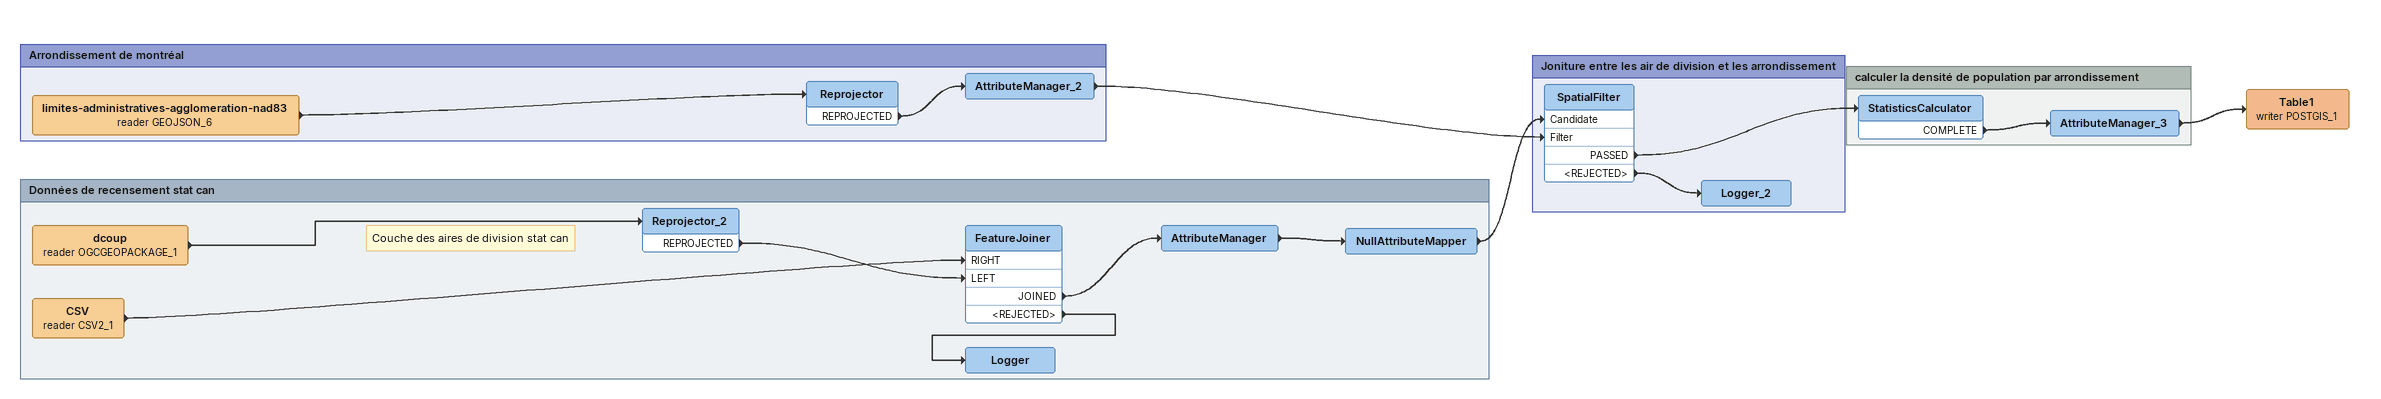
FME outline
Table1 (writer POSTGIS_1)

Bookmark: Arrondissement de montréal
limites-administratives-agglomeration-nad83 (reader GEOJSON_6)
    -> Reprojector
Reprojector
    REPROJECTED -> AttributeManager_2
AttributeManager_2
    -> SpatialFilter [Filter]

Bookmark: Données de recensement stat can
Note: Couche des aires de division stat can
dcoup (reader OGCGEOPACKAGE_1)
    -> Reprojector_2
Reprojector_2
    REPROJECTED -> FeatureJoiner [LEFT]
CSV (reader CSV2_1)
    -> FeatureJoiner [RIGHT]
FeatureJoiner
    JOINED -> AttributeManager
    <REJECTED> -> Logger
AttributeManager
    -> NullAttributeMapper
NullAttributeMapper
    -> SpatialFilter [Candidate]
Logger

Bookmark: Joniture entre les air de division et les arrondissement
SpatialFilter
    PASSED -> StatisticsCalculator
    <REJECTED> -> Logger_2
Logger_2

Bookmark: calculer la densité de population par arrondissement
StatisticsCalculator
    COMPLETE -> AttributeManager_3
AttributeManager_3
    -> Table1 (writer POSTGIS_1)
